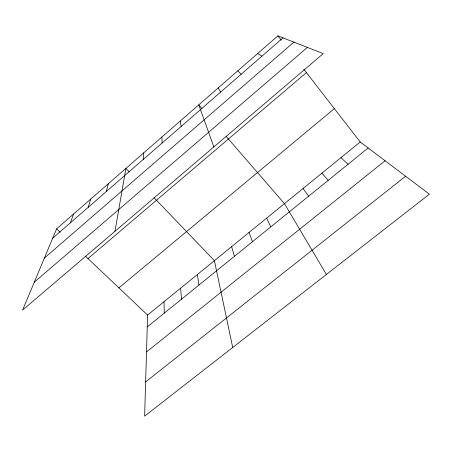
<?xml version="1.0" encoding="UTF-8"?>
<svg xmlns="http://www.w3.org/2000/svg" width="452" height="452" viewBox="0 0 452 452"><rect width="100%" height="100%" fill="white"/><g stroke="black" fill="none" stroke-linecap="round" stroke-linejoin="round"><path stroke-width="0.68" d="M85.496 256.211L147.589 315.061L144.634 416.128L429.4 194.196L360.227 141.973L303.829 69.303M143.244 159.426L143.781 152.816M114.983 231.283L125.91 168.404L129.289 171.929M106.322 191.546L108.26 183.794M88.213 207.293L90.829 198.993M70.342 222.842L73.62 214.005M56.613 228.831L22.6 310.1L323.242 53.613L277.878 35.872L56.613 228.831L60.195 232.226M52.698 238.193L282.98 37.866M44.369 258.081L293.919 42.143M34.284 282.189L307.377 47.409M87.999 258.578L306.388 72.602M118.899 287.867L334.35 108.633M147.589 315.061L360.227 141.973M147.245 326.926L368.182 147.979M146.51 351.944L385.098 160.748M145.634 381.906L405.613 176.24M257.702 53.472L261.917 56.189M340.927 157.686L348.08 164.262M237.797 70.828L241.153 74.252M154.042 197.722L214.417 260.663L232.707 347.486M321.869 173.201L328.237 180.331M201.954 108.525L198.773 104.858L213.852 146.934M226.113 136.38L284.461 203.649L326.401 274.466M277.878 35.872L281.274 40.245M303.049 188.518L308.654 196.196M218.152 87.959L220.678 92.061M266.635 218.158L270.788 226.864M249.024 232.492L252.487 241.684M231.622 246.662L234.413 256.324M180.207 121.051L181.15 126.447M197.422 274.5L198.914 285.076M180.619 288.178L181.484 299.196M161.878 137.035L162.07 143.047M164.008 301.693L164.257 313.146"/></g></svg>
